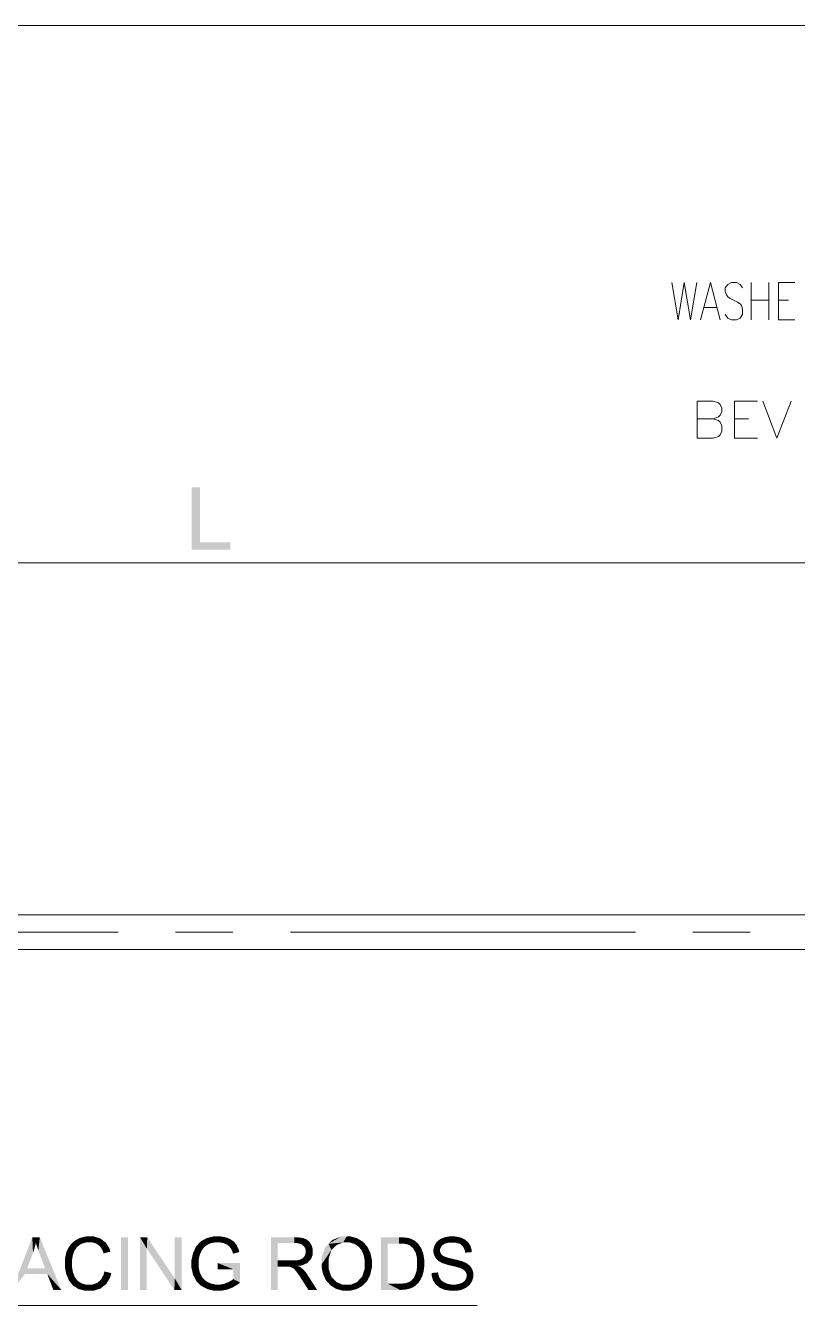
# Model space of a CAD drawing. Header units: millimetres. Extents: x 2 to 579, y 1 to 405.
# Drawn here: x 214.9 to 248.5, y 152 to 207.7 of the extents above; entities that cross this region are included whole.
import ezdxf

# ---------------------------------------------------------------- set-up
doc = ezdxf.new("R2010")
doc.units = ezdxf.units.MM
doc.linetypes.add('XKITLINE00', pattern=[0])
doc.layers.add('GraphicObject', color=6, linetype='Continuous', lineweight=0)
doc.layers.add('LinkedObject', color=7, linetype='Continuous', lineweight=0)

# ---------------------------------------------------------------- blocks, each defined once
blk = doc.blocks.new('*A3')
at = {"layer": 'GraphicObject', "color": 3, "linetype": 'XKITLINE00', "lineweight": 0}
blk.add_line((289.804, 207.701), (155.244, 207.701), dxfattribs=at)
blk = doc.blocks.new('*A4')
at = {"layer": 'LinkedObject'}
for points in [[(222.496, 187.597), (222.14, 184.897), (222.14, 187.597)], [(222.496, 185.216), (222.14, 184.897), (222.496, 187.597)], [(222.14, 184.897), (222.496, 185.216), (223.825, 184.897)], [(223.825, 184.897), (222.496, 185.216), (223.825, 185.216)], [(215.206, 154.961), (215.237, 154.283), (214.328, 152.674)], [(215.237, 154.283), (215.206, 154.961), (215.276, 154.392)], [(215.276, 154.392), (215.206, 154.961), (215.337, 154.611)], [(215.337, 154.611), (215.206, 154.961), (215.36, 154.721)], [(215.532, 154.961), (215.36, 154.721), (215.206, 154.961)], [(215.36, 154.721), (215.532, 154.961), (215.387, 154.627)], [(215.387, 154.627), (215.532, 154.961), (215.468, 154.389)], [(215.468, 154.389), (215.532, 154.961), (215.522, 154.245)], [(215.522, 154.245), (215.532, 154.961), (215.761, 153.614)], [(215.761, 153.614), (215.532, 154.961), (215.856, 153.367)], [(215.856, 153.367), (215.532, 154.961), (216.465, 152.674)], [(217.145, 154.862), (217.164, 154.552), (217.02, 154.793)], [(217.271, 154.931), (217.561, 154.741), (217.145, 154.862)], [(217.145, 154.862), (217.561, 154.741), (217.341, 154.678)], [(217.164, 154.552), (217.145, 154.862), (217.253, 154.615)], [(217.253, 154.615), (217.145, 154.862), (217.341, 154.678)], [(217.548, 155), (217.561, 154.741), (217.271, 154.931)], [(217.699, 155), (217.561, 154.741), (217.548, 155)], [(217.561, 154.741), (217.699, 155), (217.693, 154.741)], [(217.699, 155), (217.808, 154.741), (217.693, 154.741)], [(218.159, 154.912), (217.699, 155), (217.871, 155)], [(218.276, 154.825), (217.699, 155), (218.159, 154.912)], [(217.998, 154.684), (217.699, 155), (218.276, 154.825)], [(217.808, 154.741), (217.699, 155), (217.998, 154.684)], [(219.365, 154.961), (219.064, 152.674), (219.064, 154.961)], [(219.365, 152.674), (219.064, 152.674), (219.365, 154.961)], [(219.896, 154.961), (220.186, 154.469), (219.896, 152.674)], [(220.186, 154.469), (219.896, 154.961), (220.207, 154.961)], [(220.186, 154.469), (220.207, 154.961), (221.385, 152.674)], [(221.385, 152.674), (220.207, 154.961), (221.405, 153.166)], [(221.696, 154.961), (221.405, 153.166), (221.405, 154.961)], [(221.696, 152.674), (221.405, 153.166), (221.696, 154.961)], [(222.669, 154.859), (222.268, 154.43), (222.538, 154.789)], [(222.839, 154.647), (222.268, 154.43), (222.669, 154.859)], [(223.102, 155), (222.669, 154.859), (222.8, 154.93)], [(223.17, 154.741), (222.669, 154.859), (223.102, 155)], [(222.669, 154.859), (222.915, 154.678), (222.839, 154.647)], [(222.915, 154.678), (222.669, 154.859), (222.991, 154.71)], [(222.991, 154.71), (222.669, 154.859), (223.17, 154.741)], [(223.274, 154.741), (223.102, 155), (223.273, 155)], [(223.17, 154.741), (223.102, 155), (223.274, 154.741)], [(223.273, 155), (223.36, 154.741), (223.274, 154.741)], [(223.397, 155), (223.36, 154.741), (223.273, 155)], [(223.36, 154.741), (223.397, 155), (223.518, 154.711)], [(223.722, 154.919), (223.397, 155), (223.621, 154.96)], [(223.518, 154.711), (223.397, 155), (223.722, 154.919)], [(223.518, 154.711), (223.722, 154.919), (223.589, 154.681)], [(223.722, 154.919), (223.66, 154.651), (223.589, 154.681)], [(223.66, 154.651), (223.722, 154.919), (223.769, 154.571)], [(223.979, 154.767), (223.722, 154.919), (223.822, 154.879)], [(224.036, 154.696), (223.722, 154.919), (223.979, 154.767)], [(223.769, 154.571), (223.722, 154.919), (224.036, 154.696)], [(225.883, 153.952), (225.581, 152.674), (225.581, 154.961)], [(225.581, 154.961), (225.883, 154.709), (225.883, 153.952)], [(226.606, 154.709), (225.581, 154.961), (226.593, 154.961)], [(225.883, 154.709), (225.581, 154.961), (226.606, 154.709)], [(226.593, 154.961), (226.733, 154.709), (226.606, 154.709)], [(226.978, 154.93), (226.593, 154.961), (226.746, 154.961)], [(227.058, 154.899), (226.593, 154.961), (226.978, 154.93)], [(226.919, 154.657), (226.593, 154.961), (227.058, 154.899)], [(226.733, 154.709), (226.593, 154.961), (226.919, 154.657)], [(227.058, 154.899), (226.978, 154.605), (226.919, 154.657)], [(227.137, 154.868), (226.978, 154.605), (227.058, 154.899)], [(226.978, 154.605), (227.137, 154.868), (227.037, 154.552)], [(227.037, 154.552), (227.137, 154.868), (227.311, 154.682)], [(227.311, 154.682), (227.137, 154.868), (227.264, 154.76)], [(228.641, 155), (228.094, 154.678), (228.247, 154.839)], [(228.883, 155), (228.094, 154.678), (228.641, 155)], [(228.724, 154.739), (228.094, 154.678), (228.883, 155)], [(228.724, 154.739), (228.883, 155), (228.885, 154.739)], [(228.883, 155), (228.998, 154.739), (228.885, 154.739)], [(229.327, 154.924), (228.883, 155), (229.041, 155)], [(229.454, 154.849), (228.883, 155), (229.327, 154.924)], [(229.202, 154.682), (228.883, 155), (229.454, 154.849)], [(228.998, 154.739), (228.883, 155), (229.202, 154.682)], [(230.366, 154.961), (230.668, 154.691), (230.366, 152.674)], [(231.148, 154.691), (230.366, 154.961), (231.153, 154.961)], [(230.668, 154.691), (230.366, 154.961), (231.148, 154.691)], [(231.153, 154.961), (231.283, 154.691), (231.148, 154.691)], [(231.286, 154.961), (231.283, 154.691), (231.153, 154.961)], [(231.286, 154.961), (231.479, 154.668), (231.283, 154.691)], [(231.489, 154.945), (231.479, 154.668), (231.286, 154.961)], [(231.56, 154.928), (231.479, 154.668), (231.489, 154.945)], [(231.56, 154.928), (231.54, 154.644), (231.479, 154.668)], [(231.54, 154.644), (231.56, 154.928), (231.624, 154.611)], [(231.825, 154.824), (231.56, 154.928), (231.658, 154.906)], [(231.895, 154.764), (231.56, 154.928), (231.825, 154.824)], [(231.767, 154.482), (231.56, 154.928), (231.895, 154.764)], [(231.624, 154.611), (231.56, 154.928), (231.767, 154.482)], [(232.946, 154.883), (233.071, 154.632), (232.802, 154.768)], [(233.134, 154.682), (232.946, 154.883), (233.04, 154.922)], [(233.071, 154.632), (232.946, 154.883), (233.134, 154.682)], [(233.134, 154.961), (233.333, 154.732), (233.04, 154.922)], [(233.04, 154.922), (233.333, 154.732), (233.134, 154.682)], [(233.344, 155), (233.333, 154.732), (233.134, 154.961)], [(233.459, 155), (233.333, 154.732), (233.344, 155)], [(233.333, 154.732), (233.459, 155), (233.471, 154.732)], [(233.459, 155), (233.602, 154.732), (233.471, 154.732)], [(233.81, 154.959), (233.459, 155), (233.586, 155)], [(233.907, 154.918), (233.459, 155), (233.81, 154.959)], [(233.801, 154.677), (233.459, 155), (233.907, 154.918)], [(233.602, 154.732), (233.459, 155), (233.801, 154.677)], [(233.907, 154.918), (233.869, 154.621), (233.801, 154.677)], [(234.004, 154.877), (233.869, 154.621), (233.907, 154.918)], [(233.869, 154.621), (234.004, 154.877), (233.936, 154.566)], [(233.936, 154.566), (234.004, 154.877), (234.205, 154.677)], [(234.205, 154.677), (234.004, 154.877), (234.153, 154.756)], [(216.968, 154.169), (216.621, 154.013), (216.689, 154.325)], [(217.004, 154.276), (216.689, 154.325), (216.757, 154.458)], [(216.968, 154.169), (216.689, 154.325), (217.004, 154.276)], [(216.826, 154.591), (217.164, 154.552), (216.757, 154.458)], [(216.757, 154.458), (217.164, 154.552), (217.04, 154.382)], [(217.004, 154.276), (216.757, 154.458), (217.04, 154.382)], [(217.02, 154.793), (217.164, 154.552), (216.826, 154.591)], [(217.998, 154.684), (218.276, 154.825), (218.074, 154.627)], [(218.276, 154.825), (218.149, 154.57), (218.074, 154.627)], [(218.149, 154.57), (218.276, 154.825), (218.265, 154.389)], [(218.265, 154.389), (218.276, 154.825), (218.602, 154.334)], [(218.265, 154.389), (218.602, 154.334), (218.304, 154.264)], [(218.556, 154.492), (218.276, 154.825), (218.393, 154.738)], [(218.602, 154.334), (218.276, 154.825), (218.556, 154.492)], [(219.896, 152.674), (220.186, 154.469), (220.186, 152.674)], [(222.268, 154.43), (222.128, 153.973), (222.198, 154.285)], [(222.483, 154.179), (222.128, 153.973), (222.268, 154.43)], [(222.538, 154.789), (222.268, 154.43), (222.338, 154.574)], [(222.717, 154.563), (222.268, 154.43), (222.839, 154.647)], [(222.671, 154.512), (222.268, 154.43), (222.717, 154.563)], [(222.624, 154.46), (222.268, 154.43), (222.671, 154.512)], [(222.552, 154.347), (222.268, 154.43), (222.624, 154.46)], [(222.268, 154.43), (222.552, 154.347), (222.526, 154.286)], [(222.483, 154.179), (222.268, 154.43), (222.526, 154.286)], [(223.769, 154.571), (224.036, 154.696), (223.807, 154.521)], [(224.036, 154.696), (223.846, 154.471), (223.807, 154.521)], [(223.846, 154.471), (224.036, 154.696), (223.91, 154.334)], [(223.91, 154.334), (224.036, 154.696), (224.179, 154.437)], [(223.91, 154.334), (224.179, 154.437), (223.935, 154.246)], [(223.935, 154.246), (224.179, 154.437), (224.209, 154.321)], [(224.179, 154.437), (224.036, 154.696), (224.093, 154.624)], [(227.311, 154.682), (227.095, 154.419), (227.037, 154.552)], [(227.065, 154.18), (227.406, 154.337), (227.249, 153.927)], [(227.095, 154.282), (227.406, 154.337), (227.065, 154.18)], [(227.359, 154.604), (227.095, 154.419), (227.311, 154.682)], [(227.406, 154.431), (227.095, 154.419), (227.359, 154.604)], [(227.406, 154.337), (227.095, 154.419), (227.406, 154.431)], [(227.095, 154.419), (227.406, 154.337), (227.095, 154.338)], [(227.406, 154.337), (227.095, 154.282), (227.095, 154.338)], [(227.249, 153.927), (227.406, 154.337), (227.328, 154.01)], [(227.328, 154.01), (227.406, 154.337), (227.406, 154.215)], [(228.094, 154.678), (227.788, 153.787), (227.941, 154.517)], [(228.215, 154.408), (227.788, 153.787), (228.094, 154.678)], [(227.941, 154.517), (227.788, 153.787), (227.788, 154.072)], [(228.099, 154.04), (227.788, 153.787), (228.215, 154.408)], [(228.447, 154.629), (228.094, 154.678), (228.724, 154.739)], [(228.094, 154.678), (228.447, 154.629), (228.331, 154.519)], [(228.215, 154.408), (228.094, 154.678), (228.331, 154.519)], [(229.202, 154.682), (229.454, 154.849), (229.293, 154.625)], [(229.454, 154.849), (229.384, 154.567), (229.293, 154.625)], [(229.384, 154.567), (229.454, 154.849), (229.522, 154.406)], [(229.775, 154.562), (229.454, 154.849), (229.581, 154.773)], [(229.841, 154.427), (229.454, 154.849), (229.775, 154.562)], [(229.522, 154.406), (229.454, 154.849), (229.841, 154.427)], [(229.522, 154.406), (229.841, 154.427), (229.569, 154.302)], [(229.841, 154.427), (229.616, 154.198), (229.569, 154.302)], [(229.616, 154.198), (229.841, 154.427), (229.664, 153.954)], [(229.664, 153.954), (229.841, 154.427), (229.975, 153.985)], [(229.975, 153.985), (229.841, 154.427), (229.908, 154.292)], [(230.366, 152.674), (230.668, 154.691), (230.668, 152.944)], [(231.895, 154.764), (231.826, 154.386), (231.767, 154.482)], [(231.985, 154.688), (231.826, 154.386), (231.895, 154.764)], [(232.12, 154.493), (231.826, 154.386), (231.985, 154.688)], [(231.826, 154.386), (232.12, 154.493), (231.885, 154.29)], [(231.885, 154.29), (232.12, 154.493), (232.165, 154.374)], [(232.165, 154.374), (231.944, 154.014), (231.885, 154.29)], [(232.21, 154.255), (231.944, 154.014), (232.165, 154.374)], [(232.753, 154.693), (232.655, 154.369), (232.704, 154.618)], [(233.008, 154.581), (232.655, 154.369), (232.753, 154.693)], [(232.704, 154.618), (232.655, 154.369), (232.655, 154.456)], [(232.945, 154.46), (232.655, 154.369), (233.008, 154.581)], [(232.655, 154.369), (232.945, 154.46), (232.945, 154.389)], [(232.945, 154.327), (232.655, 154.369), (232.945, 154.389)], [(232.655, 154.369), (232.945, 154.327), (232.655, 154.29)], [(232.655, 154.29), (232.945, 154.327), (232.695, 154.148)], [(232.695, 154.148), (232.945, 154.327), (232.735, 154.084)], [(232.735, 154.084), (232.945, 154.327), (232.99, 154.226)], [(232.802, 154.768), (233.071, 154.632), (232.753, 154.693)], [(232.753, 154.693), (233.071, 154.632), (233.008, 154.581)], [(234.205, 154.677), (234.015, 154.402), (233.936, 154.566)], [(234.258, 154.597), (234.015, 154.402), (234.205, 154.677)], [(234.314, 154.417), (234.015, 154.402), (234.258, 154.597)], [(234.318, 154.316), (234.015, 154.402), (234.314, 154.417)], [(234.015, 154.402), (234.318, 154.316), (234.027, 154.293)], [(214.328, 152.674), (215.237, 154.283), (214.984, 153.614)], [(216.932, 153.949), (216.621, 154.013), (216.968, 154.169)], [(216.621, 154.013), (216.932, 153.949), (216.621, 153.835)], [(216.621, 153.835), (216.932, 153.949), (216.932, 153.836)], [(216.932, 153.836), (216.621, 153.671), (216.621, 153.835)], [(216.932, 153.69), (216.621, 153.671), (216.932, 153.836)], [(222.439, 153.949), (222.128, 153.973), (222.483, 154.179)], [(222.128, 153.973), (222.439, 153.949), (222.128, 153.807)], [(222.128, 153.807), (222.439, 153.949), (222.439, 153.825)], [(222.439, 153.672), (222.128, 153.807), (222.439, 153.825)], [(222.128, 153.807), (222.269, 153.197), (222.128, 153.638)], [(222.439, 153.672), (222.269, 153.197), (222.128, 153.807)], [(223.274, 153.84), (223.946, 153.57), (223.274, 153.57)], [(224.244, 153.84), (223.946, 153.57), (223.274, 153.84)], [(223.946, 153.144), (224.244, 153.84), (224.244, 152.992)], [(223.946, 153.57), (224.244, 153.84), (223.946, 153.144)], [(225.883, 153.952), (225.883, 153.689), (225.581, 152.674)], [(226.234, 153.689), (225.883, 153.952), (226.533, 153.952)], [(225.883, 153.689), (225.883, 153.952), (226.234, 153.689)], [(226.234, 153.689), (226.533, 153.952), (226.292, 153.689)], [(226.292, 153.689), (226.533, 153.952), (226.376, 153.684)], [(226.376, 153.684), (226.533, 153.952), (226.402, 153.678)], [(226.402, 153.678), (226.533, 153.952), (226.437, 153.67)], [(226.437, 153.67), (226.533, 153.952), (226.506, 153.64)], [(226.506, 153.64), (226.533, 153.952), (226.636, 153.952)], [(226.506, 153.64), (226.636, 153.952), (226.54, 153.618)], [(226.636, 153.952), (226.763, 153.715), (226.54, 153.618)], [(226.798, 153.974), (226.763, 153.715), (226.636, 153.952)], [(226.763, 153.715), (226.798, 153.974), (226.927, 153.737)], [(226.857, 153.995), (227.249, 153.927), (226.798, 153.974)], [(227.17, 153.843), (226.798, 153.974), (227.249, 153.927)], [(226.927, 153.737), (226.798, 153.974), (227.17, 153.843)], [(226.915, 154.017), (227.249, 153.927), (226.857, 153.995)], [(227.249, 153.927), (226.915, 154.017), (227.004, 154.085)], [(227.035, 154.133), (227.249, 153.927), (227.004, 154.085)], [(227.065, 154.18), (227.249, 153.927), (227.035, 154.133)], [(227.788, 153.787), (228.099, 154.04), (228.099, 153.782)], [(227.788, 153.787), (228.099, 153.575), (227.788, 153.637)], [(228.099, 153.575), (227.788, 153.787), (228.099, 153.782)], [(229.553, 153.254), (229.975, 153.814), (229.834, 153.192)], [(229.664, 153.594), (229.975, 153.814), (229.553, 153.254)], [(229.664, 153.815), (229.975, 153.985), (229.975, 153.814)], [(229.664, 153.954), (229.975, 153.985), (229.664, 153.815)], [(229.975, 153.814), (229.664, 153.594), (229.664, 153.815)], [(229.834, 153.192), (229.975, 153.814), (229.904, 153.329)], [(229.904, 153.329), (229.975, 153.814), (229.975, 153.64)], [(232.255, 153.983), (231.944, 154.014), (232.21, 154.255)], [(232.255, 153.83), (231.944, 154.014), (232.255, 153.983)], [(231.944, 154.014), (232.255, 153.83), (231.944, 153.835)], [(232.255, 153.83), (231.944, 153.705), (231.944, 153.835)], [(232.255, 153.7), (231.944, 153.705), (232.255, 153.83)], [(232.99, 154.226), (232.897, 153.914), (232.735, 154.084)], [(232.735, 154.084), (232.897, 153.914), (232.775, 154.02)], [(233.034, 154.186), (232.897, 153.914), (232.99, 154.226)], [(232.897, 153.914), (233.034, 154.186), (232.978, 153.871)], [(232.978, 153.871), (233.034, 154.186), (233.078, 154.146)], [(232.978, 153.871), (233.078, 154.146), (233.041, 153.837)], [(233.041, 153.837), (233.078, 154.146), (233.262, 153.766)], [(233.262, 153.766), (233.078, 154.146), (233.306, 154.065)], [(233.262, 153.766), (233.306, 154.065), (233.419, 153.728)], [(233.419, 153.728), (233.306, 154.065), (233.49, 154.023)], [(233.419, 153.728), (233.49, 154.023), (233.577, 153.69)], [(233.577, 153.69), (233.49, 154.023), (233.674, 153.981)], [(233.577, 153.69), (233.674, 153.981), (233.78, 153.634)], [(233.78, 153.634), (233.674, 153.981), (233.826, 153.617)], [(233.826, 153.617), (233.674, 153.981), (233.898, 153.589)], [(233.927, 153.908), (233.898, 153.589), (233.674, 153.981)], [(233.996, 153.877), (233.898, 153.589), (233.927, 153.908)], [(233.898, 153.589), (233.996, 153.877), (234.001, 153.522)], [(234.001, 153.522), (233.996, 153.877), (234.096, 153.831)], [(234.001, 153.522), (234.096, 153.831), (234.033, 153.482)], [(234.033, 153.482), (234.096, 153.831), (234.064, 153.441)], [(234.096, 153.831), (234.291, 153.644), (234.064, 153.441)], [(234.291, 153.644), (234.096, 153.831), (234.243, 153.715)], [(214.898, 153.367), (214.328, 152.674), (214.984, 153.614)], [(214.984, 153.614), (215.856, 153.367), (214.898, 153.367)], [(215.761, 153.614), (215.856, 153.367), (214.984, 153.614)], [(215.856, 153.367), (216.465, 152.674), (216.12, 152.674)], [(216.932, 153.69), (216.742, 153.222), (216.621, 153.671)], [(216.621, 153.671), (216.742, 153.222), (216.682, 153.364)], [(216.975, 153.435), (216.742, 153.222), (216.932, 153.69)], [(216.742, 153.222), (216.975, 153.435), (217.017, 153.327)], [(217.06, 153.218), (216.742, 153.222), (217.017, 153.327)], [(216.742, 153.222), (217.094, 152.786), (216.802, 153.079)], [(217.06, 153.218), (217.094, 152.786), (216.742, 153.222)], [(217.192, 153.055), (217.094, 152.786), (217.06, 153.218)], [(218.188, 153.114), (218.641, 153.399), (218.298, 152.831)], [(218.307, 153.331), (218.641, 153.399), (218.188, 153.114)], [(218.298, 152.831), (218.641, 153.399), (218.422, 152.929)], [(218.641, 153.399), (218.307, 153.331), (218.339, 153.476)], [(218.422, 152.929), (218.641, 153.399), (218.593, 153.213)], [(222.128, 153.638), (222.269, 153.197), (222.198, 153.333)], [(222.492, 153.416), (222.269, 153.197), (222.439, 153.672)], [(222.269, 153.197), (222.492, 153.416), (222.544, 153.313)], [(222.597, 153.21), (222.269, 153.197), (222.544, 153.313)], [(222.597, 153.21), (222.684, 152.779), (222.269, 153.197)], [(222.269, 153.197), (222.684, 152.779), (222.339, 153.06)], [(222.75, 153.057), (222.684, 152.779), (222.597, 153.21)], [(225.581, 152.674), (225.883, 153.689), (225.883, 152.674)], [(226.54, 153.618), (226.763, 153.715), (226.574, 153.596)], [(226.763, 153.715), (226.65, 153.52), (226.574, 153.596)], [(226.823, 153.686), (226.65, 153.52), (226.763, 153.715)], [(226.65, 153.52), (226.823, 153.686), (226.693, 153.465)], [(226.693, 153.465), (226.823, 153.686), (226.736, 153.41)], [(226.736, 153.41), (226.823, 153.686), (226.945, 153.601)], [(226.945, 153.601), (226.845, 153.253), (226.736, 153.41)], [(226.945, 153.601), (226.823, 153.686), (226.914, 153.629)], [(227.012, 153.54), (226.845, 153.253), (226.945, 153.601)], [(227.137, 153.388), (226.845, 153.253), (227.012, 153.54)], [(226.845, 153.253), (227.137, 153.388), (226.911, 153.15)], [(226.911, 153.15), (227.137, 153.388), (227.196, 153.296)], [(226.911, 153.15), (227.196, 153.296), (227.213, 152.674)], [(227.213, 152.674), (227.196, 153.296), (227.591, 152.674)], [(227.788, 153.637), (228.099, 153.575), (227.854, 153.351)], [(227.854, 153.351), (228.099, 153.575), (227.919, 153.217)], [(227.919, 153.217), (228.099, 153.575), (228.211, 153.25)], [(228.211, 153.25), (228.177, 152.869), (227.919, 153.217)], [(227.919, 153.217), (228.177, 152.869), (227.985, 153.082)], [(228.322, 153.131), (228.177, 152.869), (228.211, 153.25)], [(229.834, 153.192), (229.443, 153.134), (229.553, 153.254)], [(229.764, 153.054), (229.443, 153.134), (229.834, 153.192)], [(231.854, 153.303), (232.038, 153.035), (231.77, 153.158)], [(232.194, 153.368), (231.854, 153.303), (231.914, 153.485)], [(232.164, 153.268), (231.854, 153.303), (232.194, 153.368)], [(232.086, 153.101), (231.854, 153.303), (232.164, 153.268)], [(232.038, 153.035), (231.854, 153.303), (232.086, 153.101)], [(231.944, 153.705), (232.255, 153.7), (231.914, 153.485)], [(231.914, 153.485), (232.255, 153.7), (232.194, 153.368)], [(232.194, 153.368), (232.255, 153.7), (232.224, 153.469)], [(232.866, 153.347), (232.57, 153.408), (232.856, 153.433)], [(232.57, 153.408), (232.696, 152.997), (232.573, 153.294)], [(232.866, 153.347), (232.696, 152.997), (232.57, 153.408)], [(232.573, 153.294), (232.696, 152.997), (232.636, 153.088)], [(232.913, 153.206), (232.696, 152.997), (232.866, 153.347)], [(232.696, 152.997), (232.913, 153.206), (232.755, 152.907)], [(232.755, 152.907), (232.913, 153.206), (232.919, 152.771)], [(232.95, 153.151), (232.919, 152.771), (232.913, 153.206)], [(234.063, 153.143), (234.386, 153.319), (234.334, 153.056)], [(234.096, 153.241), (234.386, 153.319), (234.063, 153.143)], [(234.064, 153.441), (234.291, 153.644), (234.096, 153.348)], [(234.096, 153.348), (234.291, 153.644), (234.339, 153.574)], [(234.096, 153.348), (234.339, 153.574), (234.096, 153.294)], [(234.096, 153.294), (234.339, 153.574), (234.096, 153.241)], [(234.339, 153.574), (234.386, 153.319), (234.096, 153.241)], [(234.334, 153.056), (234.386, 153.319), (234.386, 153.228)], [(234.386, 153.319), (234.339, 153.574), (234.386, 153.411)], [(216.802, 153.079), (217.094, 152.786), (216.978, 152.861)], [(217.094, 152.786), (217.192, 153.055), (217.281, 153.001)], [(217.371, 152.947), (217.094, 152.786), (217.281, 153.001)], [(217.371, 152.947), (217.695, 152.635), (217.094, 152.786)], [(217.094, 152.786), (217.695, 152.635), (217.21, 152.71)], [(217.21, 152.71), (217.695, 152.635), (217.51, 152.635)], [(217.565, 152.894), (217.695, 152.635), (217.371, 152.947)], [(217.695, 152.635), (217.565, 152.894), (217.67, 152.894)], [(217.797, 152.894), (217.695, 152.635), (217.67, 152.894)], [(217.797, 152.894), (218.298, 152.831), (217.695, 152.635)], [(217.695, 152.635), (218.298, 152.831), (217.873, 152.635)], [(218.012, 152.967), (218.298, 152.831), (217.797, 152.894)], [(217.873, 152.635), (218.298, 152.831), (218.175, 152.733)], [(218.298, 152.831), (218.012, 152.967), (218.1, 153.04)], [(218.188, 153.114), (218.298, 152.831), (218.1, 153.04)], [(221.405, 153.166), (221.696, 152.674), (221.385, 152.674)], [(222.339, 153.06), (222.684, 152.779), (222.547, 152.852)], [(222.684, 152.779), (222.75, 153.057), (222.851, 153.007)], [(222.952, 152.957), (222.684, 152.779), (222.851, 153.007)], [(222.952, 152.957), (223.297, 152.635), (222.684, 152.779)], [(222.684, 152.779), (223.297, 152.635), (222.822, 152.707)], [(222.822, 152.707), (223.297, 152.635), (223.128, 152.635)], [(223.165, 152.907), (223.297, 152.635), (222.952, 152.957)], [(223.297, 152.635), (223.165, 152.907), (223.278, 152.907)], [(223.278, 152.907), (223.421, 152.635), (223.297, 152.635)], [(223.377, 152.907), (223.421, 152.635), (223.278, 152.907)], [(223.569, 152.945), (223.665, 152.68), (223.377, 152.907)], [(223.377, 152.907), (223.665, 152.68), (223.421, 152.635)], [(223.783, 152.725), (223.569, 152.945), (223.662, 152.983)], [(223.665, 152.68), (223.569, 152.945), (223.783, 152.725)], [(223.756, 153.021), (223.902, 152.77), (223.662, 152.983)], [(223.662, 152.983), (223.902, 152.77), (223.783, 152.725)], [(223.898, 153.102), (224.244, 152.992), (223.756, 153.021)], [(223.756, 153.021), (224.244, 152.992), (223.902, 152.77)], [(223.946, 153.144), (224.244, 152.992), (223.898, 153.102)], [(223.902, 152.77), (224.244, 152.992), (224.132, 152.903)], [(228.177, 152.869), (228.322, 153.131), (228.304, 152.791)], [(228.304, 152.791), (228.322, 153.131), (228.433, 153.012)], [(228.433, 153.012), (228.881, 152.635), (228.304, 152.791)], [(228.304, 152.791), (228.881, 152.635), (228.432, 152.713)], [(228.432, 152.713), (228.881, 152.635), (228.72, 152.635)], [(228.712, 152.894), (228.881, 152.635), (228.433, 153.012)], [(228.881, 152.635), (228.712, 152.894), (228.88, 152.894)], [(229.051, 152.894), (228.881, 152.635), (228.88, 152.894)], [(228.881, 152.635), (229.051, 152.894), (229.03, 152.635)], [(229.03, 152.635), (229.051, 152.894), (229.308, 152.706)], [(229.437, 152.776), (229.051, 152.894), (229.332, 153.014)], [(229.308, 152.706), (229.051, 152.894), (229.437, 152.776)], [(229.443, 153.134), (229.565, 152.847), (229.332, 153.014)], [(229.332, 153.014), (229.565, 152.847), (229.437, 152.776)], [(229.565, 152.847), (229.443, 153.134), (229.764, 153.054)], [(230.668, 152.944), (231.19, 152.674), (230.366, 152.674)], [(231.156, 152.944), (231.19, 152.674), (230.668, 152.944)], [(231.156, 152.944), (231.294, 152.674), (231.19, 152.674)], [(231.269, 152.944), (231.294, 152.674), (231.156, 152.944)], [(231.557, 152.713), (231.269, 152.944), (231.446, 152.965)], [(231.477, 152.693), (231.269, 152.944), (231.557, 152.713)], [(231.294, 152.674), (231.269, 152.944), (231.477, 152.693)], [(231.511, 152.986), (231.557, 152.713), (231.446, 152.965)], [(231.575, 153.007), (231.557, 152.713), (231.511, 152.986)], [(231.557, 152.713), (231.575, 153.007), (231.637, 152.732)], [(231.83, 152.828), (231.575, 153.007), (231.678, 153.066)], [(231.773, 152.79), (231.575, 153.007), (231.83, 152.828)], [(231.637, 152.732), (231.575, 153.007), (231.773, 152.79)], [(231.716, 153.105), (231.886, 152.865), (231.678, 153.066)], [(231.678, 153.066), (231.886, 152.865), (231.83, 152.828)], [(232.038, 153.035), (231.716, 153.105), (231.77, 153.158)], [(231.991, 152.969), (231.716, 153.105), (232.038, 153.035)], [(231.886, 152.865), (231.716, 153.105), (231.991, 152.969)], [(232.987, 153.096), (232.919, 152.771), (232.95, 153.151)], [(232.987, 153.096), (233.024, 152.725), (232.919, 152.771)], [(233.102, 153.007), (233.024, 152.725), (232.987, 153.096)], [(233.024, 152.725), (233.102, 153.007), (233.129, 152.68)], [(233.18, 152.973), (233.129, 152.68), (233.102, 153.007)], [(233.257, 152.939), (233.129, 152.68), (233.18, 152.973)], [(233.257, 152.939), (233.388, 152.635), (233.129, 152.68)], [(233.432, 152.905), (233.388, 152.635), (233.257, 152.939)], [(233.432, 152.905), (233.543, 152.635), (233.388, 152.635)], [(233.53, 152.905), (233.543, 152.635), (233.432, 152.905)], [(233.53, 152.905), (233.665, 152.635), (233.543, 152.635)], [(233.616, 152.905), (233.665, 152.635), (233.53, 152.905)], [(233.768, 152.931), (233.982, 152.725), (233.616, 152.905)], [(233.616, 152.905), (233.982, 152.725), (233.665, 152.635)], [(233.665, 152.635), (233.982, 152.725), (233.885, 152.68)], [(233.834, 152.957), (234.23, 152.895), (233.768, 152.931)], [(234.08, 152.769), (233.768, 152.931), (234.23, 152.895)], [(233.982, 152.725), (233.768, 152.931), (234.08, 152.769)], [(233.901, 152.982), (234.23, 152.895), (233.834, 152.957)], [(233.999, 153.053), (234.282, 152.976), (233.901, 152.982)], [(233.901, 152.982), (234.282, 152.976), (234.23, 152.895)], [(234.031, 153.098), (234.334, 153.056), (233.999, 153.053)], [(234.282, 152.976), (233.999, 153.053), (234.334, 153.056)], [(234.063, 153.143), (234.334, 153.056), (234.031, 153.098)]]:
    blk.add_hatch(color=7, dxfattribs=at).paths.add_polyline_path(points, flags=17)
at = {"layer": 'LinkedObject', "color": 2, "linetype": 'XKITLINE00', "lineweight": 0}
for p, q in [((243.022, 196.516), (243.292, 194.896)), ((243.292, 194.896), (243.562, 196.516)), ((243.562, 196.516), (243.832, 194.896)), ((243.832, 194.896), (244.102, 196.516)), ((244.264, 194.896), (244.696, 196.516)), ((244.696, 196.516), (245.128, 194.896)), ((245.344, 196.284), (245.452, 196.438)), ((245.344, 196.13), (245.344, 196.284)), ((245.398, 195.976), (245.344, 196.13)), ((245.452, 196.438), (245.614, 196.516)), ((245.614, 196.516), (245.83, 196.516)), ((245.83, 196.516), (245.992, 196.438)), ((245.992, 196.438), (246.1, 196.284)), ((246.478, 196.516), (246.478, 194.896)), ((247.234, 196.516), (247.234, 194.896)), ((247.666, 194.896), (247.666, 196.516)), ((247.666, 196.516), (248.368, 196.516)), ((245.452, 195.898), (245.398, 195.976)), ((245.56, 195.821), (245.452, 195.898)), ((245.884, 195.667), (245.56, 195.821)), ((245.992, 195.59), (245.884, 195.667)), ((246.046, 195.513), (245.992, 195.59)), ((246.478, 195.744), (247.234, 195.744)), ((247.666, 195.744), (248.098, 195.744)), ((244.426, 195.436), (244.966, 195.436)), ((245.344, 195.127), (245.452, 194.973)), ((245.452, 194.973), (245.614, 194.896)), ((245.83, 194.896), (245.992, 194.973)), ((245.992, 194.973), (246.1, 195.127)), ((246.1, 195.358), (246.046, 195.513)), ((246.1, 195.127), (246.1, 195.358)), ((245.614, 194.896), (245.83, 194.896)), ((248.368, 194.896), (247.666, 194.896)), ((244.12, 189.74), (244.12, 191.36)), ((244.12, 191.36), (244.815, 191.36)), ((244.815, 191.36), (245.046, 191.283)), ((245.046, 191.283), (245.123, 191.206)), ((245.123, 191.206), (245.2, 191.052)), ((245.74, 189.74), (245.74, 191.36)), ((245.74, 191.36), (246.743, 191.36)), ((246.975, 191.36), (247.592, 189.74)), ((247.592, 189.74), (248.209, 191.36)), ((244.815, 190.589), (244.12, 190.589)), ((244.12, 190.589), (244.815, 190.589)), ((245.046, 190.666), (244.815, 190.589)), ((244.815, 190.589), (245.046, 190.512)), ((245.123, 190.743), (245.046, 190.666)), ((245.046, 190.512), (245.123, 190.435)), ((245.2, 190.897), (245.123, 190.743)), ((245.2, 191.052), (245.2, 190.897)), ((245.74, 190.589), (246.357, 190.589)), ((245.123, 190.435), (245.2, 190.28)), ((245.2, 190.049), (245.123, 189.895)), ((245.2, 190.28), (245.2, 190.049)), ((244.815, 189.74), (244.12, 189.74)), ((245.046, 189.817), (244.815, 189.74)), ((245.123, 189.895), (245.046, 189.817)), ((246.743, 189.74), (245.74, 189.74))]:
    blk.add_line(p, q, dxfattribs=at)
at = {"layer": 'LinkedObject', "color": 1, "linetype": 'XKITLINE00', "lineweight": 0}
blk.add_line((284.22, 184.312), (161.745, 184.312), dxfattribs=at)
at = {"layer": 'LinkedObject', "color": 7, "linetype": 'XKITLINE00', "lineweight": 0}
for p, q in [((179.025, 168.995), (266.94, 168.995)), ((266.94, 167.481), (177.945, 167.481)), ((214.332, 151.997), (216.461, 151.997)), ((216.461, 151.997), (218.766, 151.997)), ((218.766, 151.997), (219.654, 151.997)), ((219.654, 151.997), (221.959, 151.997)), ((221.959, 151.997), (224.442, 151.997)), ((224.442, 151.997), (225.33, 151.997)), ((225.33, 151.997), (227.635, 151.997)), ((227.635, 151.997), (230.119, 151.997)), ((230.119, 151.997), (232.424, 151.997)), ((232.424, 151.997), (234.553, 151.997))]:
    blk.add_line(p, q, dxfattribs=at)
at = {"layer": 'LinkedObject', "color": 6, "linetype": 'XKITLINE00', "lineweight": 0}
for p, q in [((203.934, 168.238), (218.934, 168.238)), ((221.434, 168.238), (223.934, 168.238)), ((226.434, 168.238), (241.434, 168.238)), ((243.934, 168.238), (246.434, 168.238))]:
    blk.add_line(p, q, dxfattribs=at)

msp = doc.modelspace()

# ---------------------------------------------------------------- block references
at = {"lineweight": 0}
for name in ['*A3', '*A4']:
    msp.add_blockref(name, (0, 0), dxfattribs=at)

doc.saveas('drawing.dxf')
